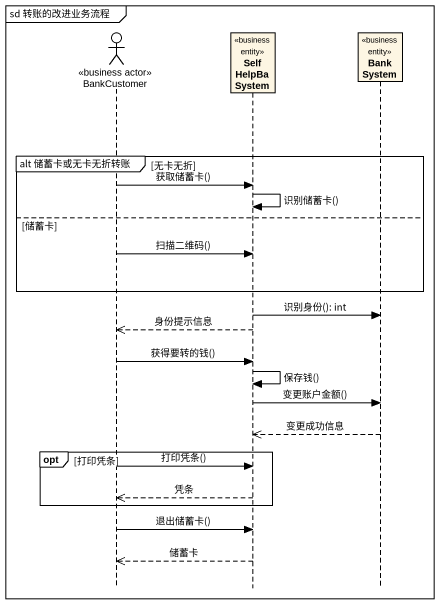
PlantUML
@startuml
mainframe sd 转账的改进业务流程
hide footbox
actor BankCustomer <<business actor>>
participant SelfHelpBaSystem <<business entity>>
participant BankSystem <<business entity>>

group alt 储蓄卡或无卡无折转账 [无卡无折]
  BankCustomer -> SelfHelpBaSystem : 获取储蓄卡()
  SelfHelpBaSystem -> SelfHelpBaSystem : 识别储蓄卡()
else 储蓄卡
  BankCustomer -> SelfHelpBaSystem : 扫描二维码()
end
SelfHelpBaSystem -> BankSystem : 识别身份(): int
SelfHelpBaSystem -->> BankCustomer : 身份提示信息
BankCustomer -> SelfHelpBaSystem : 获得要转的钱()
SelfHelpBaSystem -> SelfHelpBaSystem : 保存钱()
SelfHelpBaSystem -> BankSystem : 变更账户金额()
BankSystem -->> SelfHelpBaSystem : 变更成功信息
opt 打印凭条
  BankCustomer -> SelfHelpBaSystem : 打印凭条()
  SelfHelpBaSystem -->> BankCustomer : 凭条
end
BankCustomer -> SelfHelpBaSystem : 退出储蓄卡()
SelfHelpBaSystem -->> BankCustomer : 储蓄卡
@enduml
